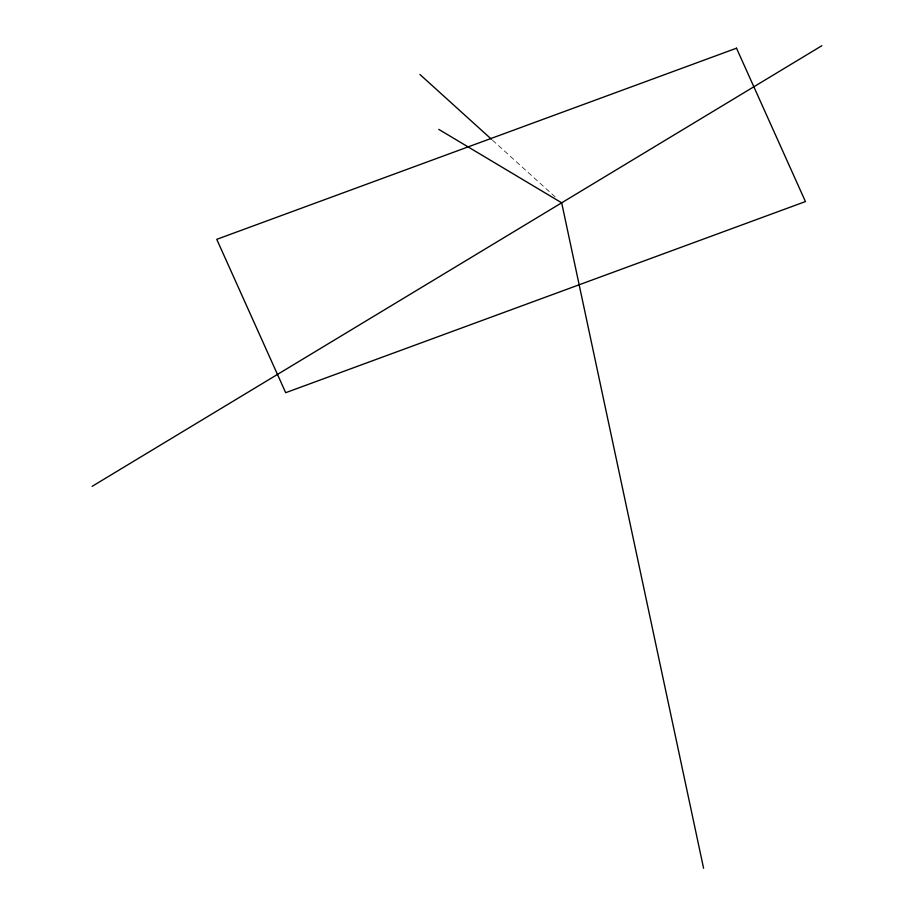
<?xml version="1.0" encoding="UTF-8"?>
<svg xmlns="http://www.w3.org/2000/svg" width="914" height="914" viewBox="0 0 914 914"><rect width="100%" height="100%" fill="white"/><g stroke="black" fill="none" stroke-linecap="round" stroke-linejoin="round"><path stroke-width="0.69" stroke-dasharray="4.57 3.43" d="M492.497 140.185L556.455 198.075"/><path stroke-width="1.37" d="M92.12 486.351L821.88 45.7M438.777 129.377L561.676 202.817L703.597 868.3M419.972 74.514L491.446 139.225M736.513 48.202L216.755 239.331L285.682 392.7L805.44 201.571L736.513 48.202"/></g></svg>
